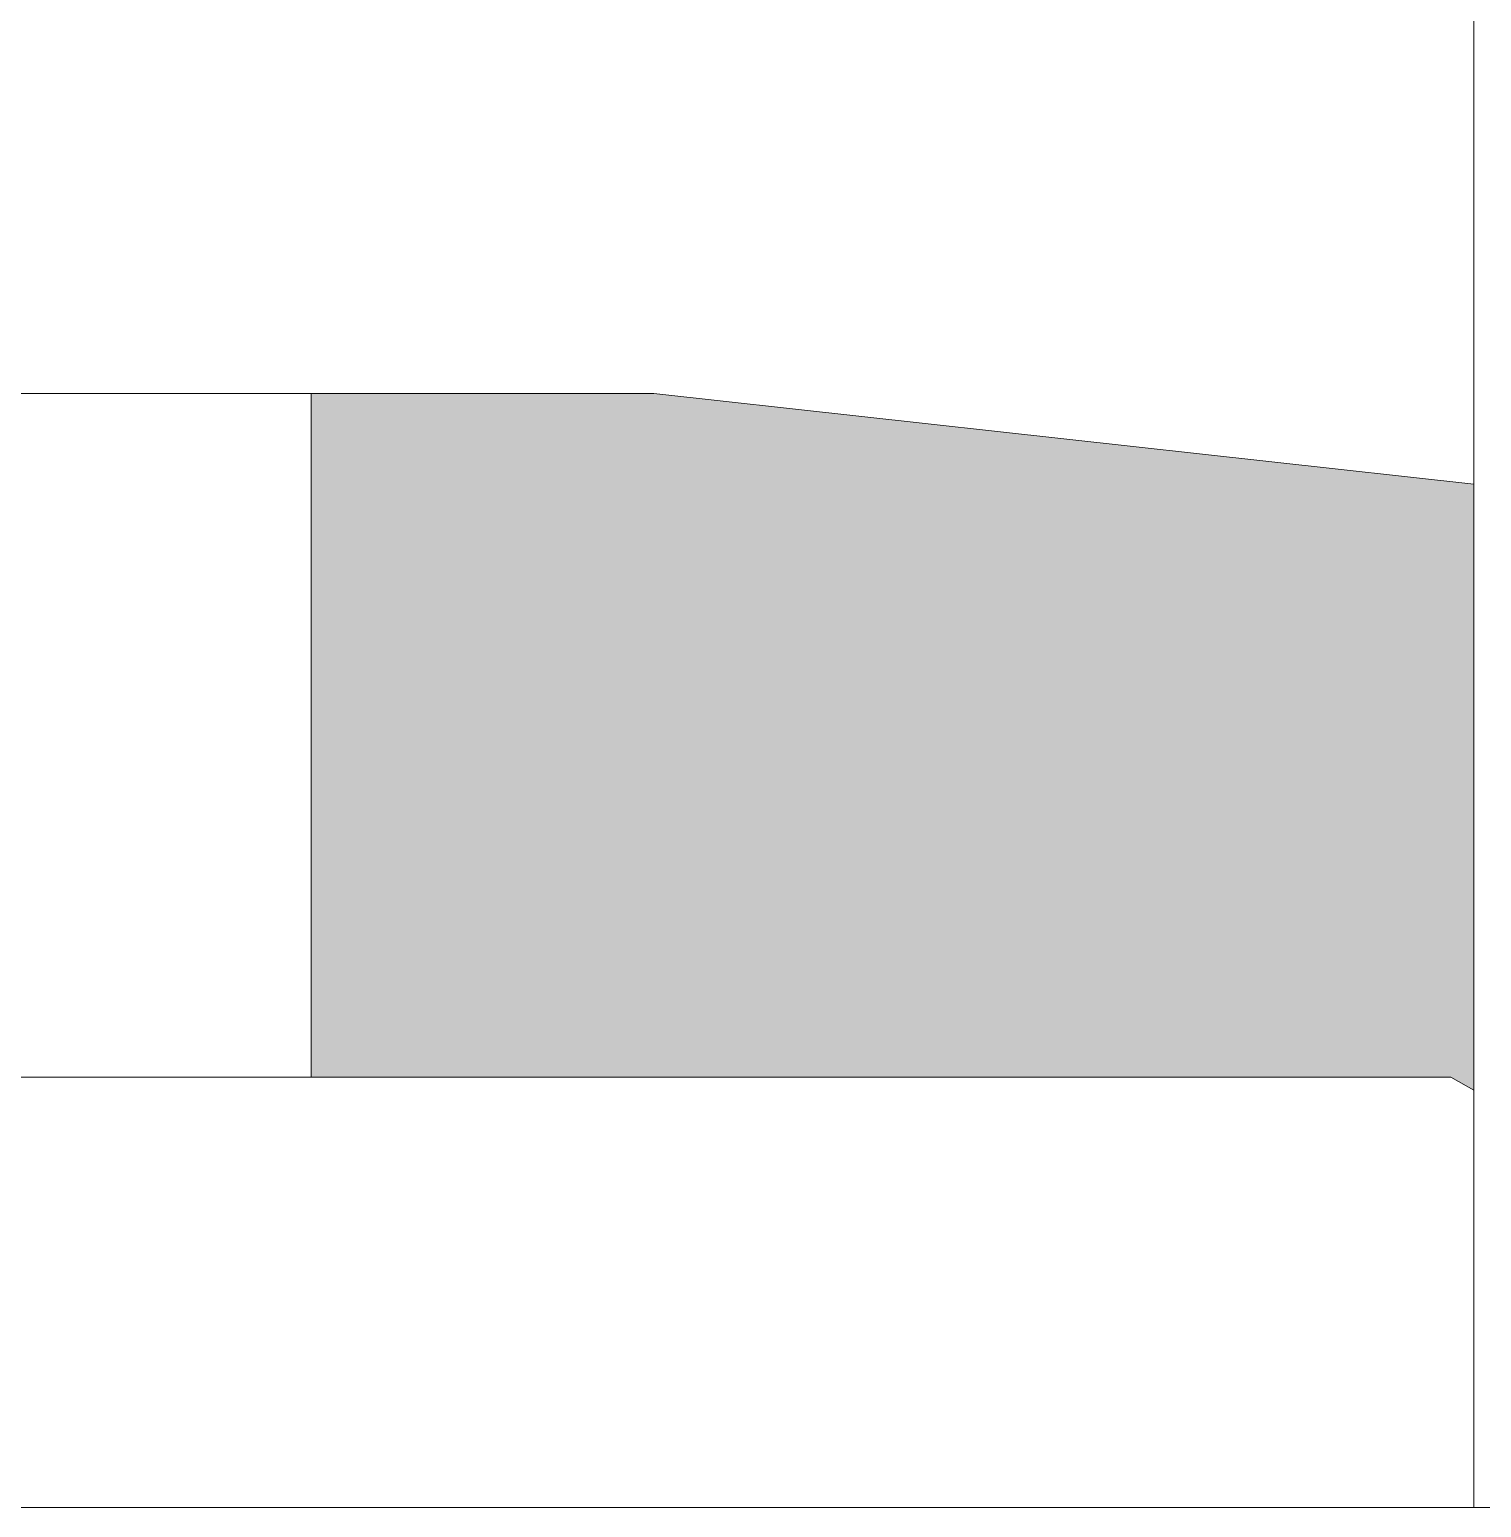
# Model space of a CAD drawing. Extents: x 65572 to 72871, y 30718 to 33858.
# Drawn here: x 65968.46 to 65976.16, y 30850.04 to 30857.88 of the extents above; entities that cross this region are included whole.
import ezdxf

# ---------------------------------------------------------------- set-up
doc = ezdxf.new("R2010")
doc.units = 0
doc.header["$LTSCALE"] = 0.5
doc.header["$MEASUREMENT"] = 0
doc.layers.get('0').update_dxf_attribs({"color": 20, "linetype": 'CONTINUOUS'})
for name, color, linetype, lineweight in [('Annotations', 40, 'CONTINUOUS', 5), ('Hatches', 8, 'CONTINUOUS', 5), ('Layout', 154, 'CONTINUOUS', 5)]:
    doc.layers.add(name, color=color, linetype=linetype, lineweight=lineweight)
doc.styles.get("Standard").update_dxf_attribs({"font": 'arial.ttf'})
doc.dimstyles.new('ARCH', dxfattribs={"dimscale": 96, "dimtxt": 0.0625, "dimasz": 0.0625, "dimexe": 0.04, "dimexo": 0.09375, "dimgap": 0.03125, "dimtad": 1, "dimdec": 0, "dimrnd": 0.0625, "dimzin": 3, "dimdsep": 46, "dimlunit": 4, "dimtxsty": 'Standard', "dimblk1": 'ARCHTICK', "dimblk2": 'ARCHTICK', "dimsah": 1, "dimcen": 0, "dimdle": 0.03125, "dimclrd": 256, "dimclre": 256, "dimclrt": 256, "dimazin": 0, "dimtfac": 1, "dimtdec": 0, "dimtmove": 2, "dimatfit": 3, "dimldrblk": 'OBLIQUE', "dimfxl": 0.3, "dimfxlon": 1, "dimfrac": 2, "dimarcsym": 0})

# ---------------------------------------------------------------- blocks, each defined once
blk = doc.blocks.new('_ArchTick')
at = {"const_width": 0.15}
blk.add_lwpolyline([(-0.5, -0.5), (0.5, 0.5)], dxfattribs=at)

msp = doc.modelspace()

# ---------------------------------------------------------------- hatches: boundary and pattern name
at = {"layer": 'Hatches', "linetype": 'ByBlock', "true_color": 0xa9bbbc}
h = msp.add_hatch(color=253, dxfattribs=at)
h.paths.add_polyline_path([(65969.949156, 30855.946436), (65969.949156, 30852.32), (65975.99468, 30852.32), (65976.116593, 30852.24997), (65976.116593, 30855.465462), (65971.766765, 30855.946436)])
h.paths.add_polyline_path([(65956.476016, 30855.946436), (65956.476016, 30852.32), (65962.521541, 30852.32), (65966.32711, 30852.32), (65966.32711, 30855.946436), (65964.937332, 30855.946436), (65963.73328, 30855.344957), (65958.293625, 30855.946436)])

# ---------------------------------------------------------------- linework, layer by layer
at = {"layer": 'Layout', "linetype": 'ByBlock'}
for p, q in [((65976.116593, 30875.064763), (65976.116593, 30850.037081)), ((65971.766765, 30855.946436), (65964.937332, 30855.946436)), ((65969.949156, 30855.946436), (65969.949156, 30852.32)), ((65976.116593, 30855.465462), (65971.766765, 30855.946436)), ((65975.99468, 30852.32), (65962.521541, 30852.32)), ((65976.116593, 30852.24997), (65975.99468, 30852.32))]:
    msp.add_line(p, q, dxfattribs=at)
for points in [[(65964.714251, 30850.037081), (65984.916269, 30850.037081)], [(65968.449605, 30850.037081), (65968.455429, 30850.037081), (65968.461254, 30850.037081), (65968.467078, 30850.037081), (65968.472903, 30850.037081), (65968.478727, 30850.037081), (65968.484552, 30850.037081), (65968.490376, 30850.037081), (65968.496201, 30850.037081), (65968.502025, 30850.037081), (65968.50785, 30850.037081), (65968.513674, 30850.037081), (65968.519499, 30850.037081), (65968.525323, 30850.037081), (65968.531148, 30850.037081), (65968.536972, 30850.037081), (65968.542797, 30850.037081), (65968.548621, 30850.037081), (65968.554446, 30850.037081), (65968.56027, 30850.037081), (65968.566095, 30850.037081), (65968.571919, 30850.037081), (65968.577744, 30850.037081), (65968.583568, 30850.037081), (65968.589393, 30850.037081), (65968.595217, 30850.037081), (65968.601042, 30850.037081), (65968.606866, 30850.037081), (65968.612691, 30850.037081), (65968.618516, 30850.037081), (65968.62434, 30850.037081), (65968.630165, 30850.037081), (65968.635989, 30850.037081), (65968.641814, 30850.037081), (65968.647638, 30850.037081), (65968.653463, 30850.037081), (65968.659287, 30850.037081), (65968.665112, 30850.037081), (65968.670936, 30850.037081), (65968.676761, 30850.037081), (65968.682585, 30850.037081), (65968.68841, 30850.037081), (65968.694234, 30850.037081), (65968.700059, 30850.037081), (65968.705883, 30850.037081), (65968.711708, 30850.037081), (65968.717532, 30850.037081), (65968.723357, 30850.037081), (65968.729181, 30850.037081), (65968.735006, 30850.037081), (65968.74083, 30850.037081), (65968.746655, 30850.037081), (65968.752479, 30850.037081), (65968.758304, 30850.037081), (65968.764128, 30850.037081), (65968.769953, 30850.037081), (65968.775777, 30850.037081), (65968.781602, 30850.037081), (65968.787426, 30850.037081), (65968.793251, 30850.037081), (65968.799075, 30850.037081), (65968.8049, 30850.037081), (65968.810724, 30850.037081), (65968.816549, 30850.037081), (65968.822373, 30850.037081), (65968.828198, 30850.037081), (65968.834022, 30850.037081), (65968.839847, 30850.037081), (65968.845671, 30850.037081), (65968.851496, 30850.037081), (65968.85732, 30850.037081), (65968.863145, 30850.037081), (65968.868969, 30850.037081), (65968.874794, 30850.037081), (65968.880618, 30850.037081), (65968.886443, 30850.037081), (65968.892267, 30850.037081), (65968.898092, 30850.037081), (65968.903917, 30850.037081), (65968.909741, 30850.037081), (65968.915566, 30850.037081), (65968.92139, 30850.037081), (65968.927215, 30850.037081), (65968.933039, 30850.037081), (65968.938864, 30850.037081), (65968.944688, 30850.037081), (65968.950513, 30850.037081), (65968.956337, 30850.037081), (65968.962162, 30850.037081), (65968.967986, 30850.037081), (65968.973811, 30850.037081), (65968.979635, 30850.037081), (65968.98546, 30850.037081), (65968.991284, 30850.037081), (65968.997109, 30850.037081), (65969.002933, 30850.037081), (65969.008758, 30850.037081), (65969.014582, 30850.037081), (65969.020407, 30850.037081), (65969.026231, 30850.037081), (65969.032056, 30850.037081), (65969.03788, 30850.037081), (65969.043705, 30850.037081), (65969.049529, 30850.037081), (65969.055354, 30850.037081), (65969.061178, 30850.037081), (65969.067003, 30850.037081), (65969.072827, 30850.037081), (65969.078652, 30850.037081), (65969.084476, 30850.037081), (65969.090301, 30850.037081), (65969.096125, 30850.037081), (65969.10195, 30850.037081), (65969.107774, 30850.037081), (65969.113599, 30850.037081), (65969.119423, 30850.037081), (65969.125248, 30850.037081), (65969.131072, 30850.037081), (65969.136897, 30850.037081), (65969.142721, 30850.037081), (65969.148546, 30850.037081), (65969.15437, 30850.037081), (65969.160195, 30850.037081), (65969.166019, 30850.037081), (65969.171844, 30850.037081), (65969.177668, 30850.037081), (65969.183493, 30850.037081), (65969.189317, 30850.037081), (65969.195142, 30850.037081), (65969.200967, 30850.037081), (65969.206791, 30850.037081), (65969.212616, 30850.037081), (65969.21844, 30850.037081), (65969.224265, 30850.037081), (65969.230089, 30850.037081), (65969.235914, 30850.037081), (65969.241738, 30850.037081), (65969.247563, 30850.037081), (65969.253387, 30850.037081), (65969.259212, 30850.037081), (65969.265036, 30850.037081), (65969.270861, 30850.037081), (65969.276685, 30850.037081), (65969.28251, 30850.037081), (65969.288334, 30850.037081), (65969.294159, 30850.037081), (65969.299983, 30850.037081), (65969.305808, 30850.037081), (65969.311632, 30850.037081), (65969.317457, 30850.037081), (65969.323281, 30850.037081), (65969.329106, 30850.037081), (65969.33493, 30850.037081), (65969.340755, 30850.037081), (65969.346579, 30850.037081), (65969.352404, 30850.037081), (65969.358228, 30850.037081), (65969.364053, 30850.037081), (65969.369877, 30850.037081), (65969.375702, 30850.037081), (65969.381526, 30850.037081), (65969.387351, 30850.037081), (65969.393175, 30850.037081), (65969.399, 30850.037081), (65969.404824, 30850.037081), (65969.410649, 30850.037081), (65969.416473, 30850.037081), (65969.422298, 30850.037081), (65969.428122, 30850.037081), (65969.433947, 30850.037081), (65969.439771, 30850.037081), (65969.445596, 30850.037081), (65969.45142, 30850.037081), (65969.457245, 30850.037081), (65969.463069, 30850.037081), (65969.468894, 30850.037081), (65969.474718, 30850.037081), (65969.480543, 30850.037081), (65969.486368, 30850.037081), (65969.492192, 30850.037081), (65969.498017, 30850.037081), (65969.503841, 30850.037081), (65969.509666, 30850.037081), (65969.51549, 30850.037081), (65969.521315, 30850.037081), (65969.527139, 30850.037081), (65969.532964, 30850.037081), (65969.538788, 30850.037081), (65969.544613, 30850.037081), (65969.550437, 30850.037081), (65969.556262, 30850.037081), (65969.562086, 30850.037081), (65969.567911, 30850.037081), (65969.573735, 30850.037081), (65969.57956, 30850.037081), (65969.585384, 30850.037081), (65969.591209, 30850.037081), (65969.597033, 30850.037081), (65969.602858, 30850.037081), (65969.608682, 30850.037081), (65969.614507, 30850.037081), (65969.620331, 30850.037081), (65969.626156, 30850.037081), (65969.63198, 30850.037081), (65969.637805, 30850.037081), (65969.643629, 30850.037081), (65969.649454, 30850.037081), (65969.655278, 30850.037081), (65969.661103, 30850.037081), (65969.666927, 30850.037081), (65969.672752, 30850.037081), (65969.678576, 30850.037081), (65969.684401, 30850.037081), (65969.690225, 30850.037081), (65969.69605, 30850.037081), (65969.701874, 30850.037081), (65969.707699, 30850.037081), (65969.713523, 30850.037081), (65969.719348, 30850.037081), (65969.725172, 30850.037081), (65969.730997, 30850.037081), (65969.736821, 30850.037081), (65969.742646, 30850.037081), (65969.74847, 30850.037081), (65969.754295, 30850.037081), (65969.760119, 30850.037081), (65969.765944, 30850.037081), (65969.771769, 30850.037081), (65969.777593, 30850.037081), (65969.783418, 30850.037081), (65969.789242, 30850.037081), (65969.795067, 30850.037081), (65969.800891, 30850.037081), (65969.806716, 30850.037081), (65969.81254, 30850.037081), (65969.818365, 30850.037081), (65969.824189, 30850.037081), (65969.830014, 30850.037081), (65969.835838, 30850.037081), (65969.841663, 30850.037081), (65969.847487, 30850.037081), (65969.853312, 30850.037081), (65969.859268, 30850.037081), (65969.8654, 30850.037081), (65969.871532, 30850.037081), (65969.877664, 30850.037081), (65969.883796, 30850.037081), (65969.889928, 30850.037081), (65969.89606, 30850.037081), (65969.902192, 30850.037081), (65969.908324, 30850.037081), (65969.914456, 30850.037081), (65969.920588, 30850.037081), (65969.92672, 30850.037081), (65969.932852, 30850.037081), (65969.938984, 30850.037081), (65969.945116, 30850.037081), (65969.951248, 30850.037081), (65969.95738, 30850.037081), (65969.963512, 30850.037081), (65969.969644, 30850.037081), (65969.975776, 30850.037081), (65969.981908, 30850.037081), (65969.98804, 30850.037081), (65969.994172, 30850.037081), (65970.000304, 30850.037081), (65970.006436, 30850.037081), (65970.012568, 30850.037081), (65970.0187, 30850.037081), (65970.024832, 30850.037081), (65970.030964, 30850.037081), (65970.037096, 30850.037081), (65970.043228, 30850.037081), (65970.04936, 30850.037081), (65970.055492, 30850.037081), (65970.061624, 30850.037081), (65970.067756, 30850.037081), (65970.073888, 30850.037081), (65970.08002, 30850.037081), (65970.086152, 30850.037081), (65970.092284, 30850.037081), (65970.098416, 30850.037081), (65970.104548, 30850.037081), (65970.11068, 30850.037081), (65970.116812, 30850.037081), (65970.122944, 30850.037081), (65970.129076, 30850.037081), (65970.135208, 30850.037081), (65970.14134, 30850.037081), (65970.147472, 30850.037081), (65970.153604, 30850.037081), (65970.159736, 30850.037081), (65970.165868, 30850.037081), (65970.172, 30850.037081), (65970.178132, 30850.037081), (65970.184264, 30850.037081), (65970.190396, 30850.037081), (65970.196528, 30850.037081), (65970.20266, 30850.037081), (65970.208792, 30850.037081), (65970.214924, 30850.037081), (65970.221056, 30850.037081), (65970.227188, 30850.037081), (65970.23332, 30850.037081), (65970.239452, 30850.037081), (65970.245584, 30850.037081), (65970.251716, 30850.037081), (65970.257848, 30850.037081), (65970.26398, 30850.037081), (65970.270112, 30850.037081), (65970.276244, 30850.037081), (65970.282376, 30850.037081), (65970.288507, 30850.037081), (65970.294639, 30850.037081), (65970.300771, 30850.037081), (65970.306903, 30850.037081), (65970.313035, 30850.037081), (65970.319167, 30850.037081), (65970.325299, 30850.037081), (65970.331431, 30850.037081), (65970.337563, 30850.037081), (65970.343695, 30850.037081), (65970.349827, 30850.037081), (65970.355959, 30850.037081), (65970.362091, 30850.037081), (65970.368223, 30850.037081), (65970.374355, 30850.037081), (65970.380487, 30850.037081), (65970.386619, 30850.037081), (65970.392751, 30850.037081), (65970.398883, 30850.037081), (65970.405015, 30850.037081), (65970.411147, 30850.037081), (65970.417279, 30850.037081), (65970.423411, 30850.037081), (65970.429543, 30850.037081), (65970.435675, 30850.037081), (65970.441807, 30850.037081), (65970.447939, 30850.037081), (65970.454071, 30850.037081), (65970.460203, 30850.037081), (65970.466335, 30850.037081), (65970.472467, 30850.037081), (65970.478599, 30850.037081), (65970.484731, 30850.037081), (65970.490863, 30850.037081), (65970.496995, 30850.037081), (65970.503127, 30850.037081), (65970.509259, 30850.037081), (65970.515391, 30850.037081), (65970.521523, 30850.037081), (65970.527655, 30850.037081), (65970.533787, 30850.037081), (65970.539919, 30850.037081), (65970.546051, 30850.037081), (65970.552183, 30850.037081), (65970.558315, 30850.037081), (65970.564447, 30850.037081), (65970.570579, 30850.037081), (65970.576711, 30850.037081), (65970.582843, 30850.037081), (65970.588975, 30850.037081), (65970.595107, 30850.037081), (65970.601239, 30850.037081), (65970.607371, 30850.037081), (65970.613503, 30850.037081), (65970.619635, 30850.037081), (65970.625767, 30850.037081), (65970.631899, 30850.037081), (65970.638031, 30850.037081), (65970.644163, 30850.037081), (65970.650295, 30850.037081), (65970.656427, 30850.037081), (65970.662559, 30850.037081), (65970.668691, 30850.037081), (65970.674823, 30850.037081), (65970.680955, 30850.037081), (65970.687087, 30850.037081), (65970.693219, 30850.037081), (65970.699351, 30850.037081), (65970.705483, 30850.037081), (65970.711615, 30850.037081), (65970.717747, 30850.037081), (65970.723879, 30850.037081), (65970.730011, 30850.037081), (65970.736143, 30850.037081), (65970.742275, 30850.037081), (65970.748407, 30850.037081), (65970.754539, 30850.037081), (65970.760671, 30850.037081), (65970.766803, 30850.037081), (65970.772935, 30850.037081), (65970.779067, 30850.037081), (65970.785199, 30850.037081), (65970.791331, 30850.037081), (65970.797463, 30850.037081), (65970.803595, 30850.037081), (65970.809727, 30850.037081), (65970.815859, 30850.037081), (65970.821991, 30850.037081), (65970.828123, 30850.037081), (65970.834255, 30850.037081), (65970.840387, 30850.037081), (65970.846519, 30850.037081), (65970.852651, 30850.037081), (65970.858783, 30850.037081), (65970.864915, 30850.037081), (65970.871047, 30850.037081), (65970.877179, 30850.037081), (65970.883311, 30850.037081), (65970.889443, 30850.037081), (65970.895575, 30850.037081), (65970.901707, 30850.037081), (65970.907839, 30850.037081), (65970.913971, 30850.037081), (65970.920103, 30850.037081), (65970.926235, 30850.037081), (65970.932367, 30850.037081), (65970.938499, 30850.037081), (65970.944631, 30850.037081), (65970.950763, 30850.037081), (65970.956895, 30850.037081), (65970.963027, 30850.037081), (65970.969159, 30850.037081), (65970.975291, 30850.037081), (65970.981423, 30850.037081), (65970.987555, 30850.037081), (65970.993687, 30850.037081), (65970.999819, 30850.037081), (65971.005951, 30850.037081), (65971.012083, 30850.037081), (65971.018215, 30850.037081), (65971.024347, 30850.037081), (65971.030479, 30850.037081), (65971.036611, 30850.037081), (65971.042743, 30850.037081), (65971.048875, 30850.037081), (65971.055007, 30850.037081), (65971.061139, 30850.037081), (65971.067271, 30850.037081), (65971.073403, 30850.037081), (65971.079535, 30850.037081), (65971.085667, 30850.037081), (65971.091799, 30850.037081), (65971.097931, 30850.037081), (65971.104063, 30850.037081), (65971.110195, 30850.037081), (65971.116327, 30850.037081), (65971.122459, 30850.037081), (65971.128591, 30850.037081), (65971.134723, 30850.037081), (65971.140855, 30850.037081), (65971.146987, 30850.037081), (65971.153119, 30850.037081), (65971.159251, 30850.037081), (65971.165383, 30850.037081), (65971.171515, 30850.037081), (65971.177647, 30850.037081), (65971.183779, 30850.037081), (65971.189911, 30850.037081), (65971.196043, 30850.037081), (65971.202175, 30850.037081), (65971.208307, 30850.037081), (65971.214439, 30850.037081), (65971.220571, 30850.037081), (65971.226703, 30850.037081), (65971.232835, 30850.037081), (65971.238967, 30850.037081), (65971.245099, 30850.037081), (65971.251231, 30850.037081), (65971.257363, 30850.037081), (65971.263495, 30850.037081), (65971.269627, 30850.037081), (65971.275759, 30850.037081), (65971.28189, 30850.037081), (65971.288022, 30850.037081), (65971.294154, 30850.037081), (65971.300286, 30850.037081), (65971.306418, 30850.037081), (65971.31255, 30850.037081), (65971.318682, 30850.037081), (65971.324814, 30850.037081), (65971.330946, 30850.037081), (65971.337078, 30850.037081), (65971.34321, 30850.037081), (65971.349342, 30850.037081), (65971.355474, 30850.037081), (65971.361606, 30850.037081), (65971.367738, 30850.037081), (65971.37387, 30850.037081), (65971.380002, 30850.037081), (65971.386134, 30850.037081), (65971.392266, 30850.037081), (65971.398398, 30850.037081), (65971.40453, 30850.037081), (65971.410662, 30850.037081), (65971.416794, 30850.037081), (65971.422926, 30850.037081), (65971.429058, 30850.037081), (65971.43519, 30850.037081), (65971.441322, 30850.037081), (65971.447454, 30850.037081), (65971.453586, 30850.037081), (65971.459718, 30850.037081), (65971.46585, 30850.037081), (65971.471982, 30850.037081), (65971.478114, 30850.037081), (65971.484246, 30850.037081), (65971.490378, 30850.037081), (65971.49651, 30850.037081), (65971.502642, 30850.037081), (65971.508774, 30850.037081), (65971.514906, 30850.037081), (65971.521038, 30850.037081), (65971.52717, 30850.037081), (65971.533302, 30850.037081), (65971.539434, 30850.037081), (65971.545566, 30850.037081), (65971.551698, 30850.037081), (65971.55783, 30850.037081), (65971.563962, 30850.037081), (65971.570094, 30850.037081), (65971.576226, 30850.037081), (65971.582358, 30850.037081), (65971.58849, 30850.037081), (65971.594622, 30850.037081), (65971.600754, 30850.037081), (65971.606886, 30850.037081), (65971.613018, 30850.037081), (65971.61915, 30850.037081), (65971.625282, 30850.037081), (65971.631414, 30850.037081), (65971.637546, 30850.037081), (65971.643678, 30850.037081), (65971.64981, 30850.037081), (65971.655942, 30850.037081), (65971.662074, 30850.037081), (65971.668206, 30850.037081), (65971.674338, 30850.037081), (65971.68047, 30850.037081), (65971.686602, 30850.037081), (65971.692734, 30850.037081), (65971.698866, 30850.037081), (65971.704998, 30850.037081), (65971.71113, 30850.037081), (65971.717262, 30850.037081), (65971.723394, 30850.037081), (65971.729526, 30850.037081), (65971.735658, 30850.037081), (65971.74179, 30850.037081), (65971.747922, 30850.037081), (65971.754054, 30850.037081), (65971.760186, 30850.037081), (65971.766318, 30850.037081), (65971.77245, 30850.037081), (65971.778582, 30850.037081), (65971.784714, 30850.037081), (65971.790846, 30850.037081), (65971.796978, 30850.037081), (65971.80311, 30850.037081), (65971.809242, 30850.037081), (65971.815374, 30850.037081), (65971.821506, 30850.037081), (65971.827638, 30850.037081), (65971.83377, 30850.037081), (65971.839902, 30850.037081), (65971.846034, 30850.037081), (65971.852166, 30850.037081), (65971.858298, 30850.037081), (65971.86443, 30850.037081), (65971.870562, 30850.037081), (65971.876694, 30850.037081), (65971.882826, 30850.037081), (65971.888958, 30850.037081), (65971.89509, 30850.037081), (65971.901222, 30850.037081), (65971.907354, 30850.037081), (65971.913486, 30850.037081), (65971.919618, 30850.037081), (65971.92575, 30850.037081), (65971.931882, 30850.037081), (65971.938014, 30850.037081), (65971.944146, 30850.037081), (65971.950278, 30850.037081), (65971.95641, 30850.037081), (65971.962542, 30850.037081), (65971.968674, 30850.037081), (65971.974806, 30850.037081), (65971.980938, 30850.037081), (65971.98707, 30850.037081), (65971.993202, 30850.037081), (65971.999334, 30850.037081), (65972.005466, 30850.037081), (65972.011598, 30850.037081), (65972.01773, 30850.037081), (65972.023862, 30850.037081), (65972.029994, 30850.037081), (65972.036126, 30850.037081), (65972.042258, 30850.037081), (65972.04839, 30850.037081), (65972.054522, 30850.037081), (65972.060654, 30850.037081), (65972.066786, 30850.037081), (65972.072918, 30850.037081), (65972.07905, 30850.037081), (65972.085182, 30850.037081), (65972.091314, 30850.037081), (65972.097446, 30850.037081), (65972.103578, 30850.037081), (65972.10971, 30850.037081), (65972.115842, 30850.037081), (65972.121974, 30850.037081), (65972.128106, 30850.037081), (65972.134238, 30850.037081), (65972.14037, 30850.037081), (65972.146502, 30850.037081), (65972.152634, 30850.037081), (65972.158766, 30850.037081), (65972.164898, 30850.037081), (65972.17103, 30850.037081), (65972.177162, 30850.037081), (65972.183294, 30850.037081), (65972.189426, 30850.037081), (65972.195558, 30850.037081), (65972.20169, 30850.037081), (65972.207822, 30850.037081), (65972.213954, 30850.037081), (65972.220086, 30850.037081), (65972.226218, 30850.037081), (65972.23235, 30850.037081), (65972.238482, 30850.037081), (65972.244614, 30850.037081), (65972.250746, 30850.037081), (65972.256878, 30850.037081), (65972.26301, 30850.037081), (65972.269142, 30850.037081), (65972.275273, 30850.037081), (65972.281405, 30850.037081), (65972.287537, 30850.037081), (65972.293669, 30850.037081), (65972.299801, 30850.037081), (65972.305933, 30850.037081), (65972.312065, 30850.037081), (65972.318197, 30850.037081), (65972.324329, 30850.037081), (65972.330461, 30850.037081), (65972.336593, 30850.037081), (65972.342725, 30850.037081), (65972.348857, 30850.037081), (65972.354989, 30850.037081), (65972.361121, 30850.037081), (65972.367253, 30850.037081), (65972.373385, 30850.037081), (65972.379517, 30850.037081), (65972.385649, 30850.037081), (65972.391781, 30850.037081), (65972.397913, 30850.037081), (65972.404045, 30850.037081), (65972.410177, 30850.037081), (65972.416309, 30850.037081), (65972.422441, 30850.037081), (65972.428573, 30850.037081), (65972.434705, 30850.037081), (65972.440837, 30850.037081), (65972.446969, 30850.037081), (65972.453101, 30850.037081), (65972.459233, 30850.037081), (65972.465365, 30850.037081), (65972.471497, 30850.037081), (65972.477629, 30850.037081), (65972.483761, 30850.037081), (65972.489893, 30850.037081), (65972.496025, 30850.037081), (65972.502157, 30850.037081), (65972.508289, 30850.037081), (65972.514421, 30850.037081), (65972.520553, 30850.037081), (65972.526685, 30850.037081), (65972.532817, 30850.037081), (65972.538949, 30850.037081), (65972.545081, 30850.037081), (65972.551213, 30850.037081), (65972.557345, 30850.037081), (65972.563477, 30850.037081), (65972.569609, 30850.037081), (65972.575741, 30850.037081), (65972.581873, 30850.037081), (65972.588005, 30850.037081), (65972.594137, 30850.037081), (65972.600269, 30850.037081), (65972.606401, 30850.037081), (65972.612533, 30850.037081), (65972.618665, 30850.037081), (65972.624797, 30850.037081), (65972.630929, 30850.037081), (65972.637061, 30850.037081), (65972.643193, 30850.037081), (65972.649325, 30850.037081), (65972.655457, 30850.037081), (65972.661589, 30850.037081), (65972.667721, 30850.037081), (65972.673853, 30850.037081), (65972.679985, 30850.037081), (65972.686117, 30850.037081), (65972.692249, 30850.037081), (65972.698381, 30850.037081), (65972.704513, 30850.037081), (65972.710645, 30850.037081), (65972.716777, 30850.037081), (65972.722909, 30850.037081), (65972.729041, 30850.037081), (65972.735173, 30850.037081), (65972.741305, 30850.037081), (65972.747437, 30850.037081), (65972.753569, 30850.037081), (65972.759701, 30850.037081), (65972.765833, 30850.037081), (65972.771965, 30850.037081), (65972.778097, 30850.037081), (65972.784229, 30850.037081), (65972.790361, 30850.037081), (65972.796493, 30850.037081), (65972.802625, 30850.037081), (65972.808757, 30850.037081), (65972.814889, 30850.037081), (65972.821021, 30850.037081), (65972.827153, 30850.037081), (65972.833285, 30850.037081), (65972.839417, 30850.037081), (65972.845549, 30850.037081), (65972.851681, 30850.037081), (65972.857813, 30850.037081), (65972.863945, 30850.037081), (65972.870077, 30850.037081), (65972.876209, 30850.037081), (65972.882341, 30850.037081), (65972.888473, 30850.037081), (65972.894605, 30850.037081), (65972.900737, 30850.037081), (65972.906869, 30850.037081), (65972.913001, 30850.037081), (65972.919133, 30850.037081), (65972.925265, 30850.037081), (65972.931397, 30850.037081), (65972.937529, 30850.037081), (65972.943661, 30850.037081), (65972.949793, 30850.037081), (65972.955925, 30850.037081), (65972.962057, 30850.037081), (65972.968189, 30850.037081), (65972.974321, 30850.037081), (65972.980453, 30850.037081), (65972.986585, 30850.037081), (65972.992717, 30850.037081), (65972.998849, 30850.037081), (65973.004981, 30850.037081), (65973.011113, 30850.037081), (65973.017245, 30850.037081), (65973.023377, 30850.037081), (65973.029509, 30850.037081), (65973.035641, 30850.037081), (65973.041773, 30850.037081), (65973.047905, 30850.037081), (65973.054037, 30850.037081), (65973.060169, 30850.037081), (65973.066301, 30850.037081), (65973.072433, 30850.037081), (65973.078565, 30850.037081), (65973.084697, 30850.037081), (65973.090829, 30850.037081), (65973.096961, 30850.037081), (65973.103093, 30850.037081), (65973.109225, 30850.037081), (65973.115357, 30850.037081), (65973.121489, 30850.037081), (65973.127621, 30850.037081), (65973.133753, 30850.037081), (65973.139885, 30850.037081), (65973.146017, 30850.037081), (65973.152149, 30850.037081), (65973.158281, 30850.037081), (65973.164413, 30850.037081), (65973.170545, 30850.037081), (65973.176677, 30850.037081), (65973.182809, 30850.037081), (65973.188941, 30850.037081), (65973.195073, 30850.037081), (65973.201205, 30850.037081), (65973.207337, 30850.037081), (65973.213469, 30850.037081), (65973.219601, 30850.037081), (65973.225733, 30850.037081), (65973.231865, 30850.037081), (65973.237997, 30850.037081), (65973.244129, 30850.037081), (65973.250261, 30850.037081), (65973.256393, 30850.037081), (65973.262525, 30850.037081), (65973.268656, 30850.037081), (65973.274788, 30850.037081), (65973.28092, 30850.037081), (65973.287052, 30850.037081), (65973.293184, 30850.037081), (65973.299316, 30850.037081), (65973.305448, 30850.037081), (65973.31158, 30850.037081), (65973.317712, 30850.037081), (65973.323844, 30850.037081), (65973.329976, 30850.037081), (65973.336108, 30850.037081), (65973.34224, 30850.037081), (65973.348372, 30850.037081), (65973.354504, 30850.037081), (65973.360636, 30850.037081), (65973.366768, 30850.037081), (65973.3729, 30850.037081), (65973.379032, 30850.037081), (65973.385164, 30850.037081), (65973.391296, 30850.037081), (65973.397428, 30850.037081), (65973.40356, 30850.037081), (65973.409692, 30850.037081), (65973.415824, 30850.037081), (65973.421956, 30850.037081), (65973.428088, 30850.037081), (65973.43422, 30850.037081), (65973.440352, 30850.037081), (65973.446484, 30850.037081), (65973.452616, 30850.037081), (65973.458748, 30850.037081), (65973.46488, 30850.037081), (65973.471012, 30850.037081), (65973.477144, 30850.037081), (65973.483276, 30850.037081), (65973.489408, 30850.037081), (65973.49554, 30850.037081), (65973.501672, 30850.037081), (65973.507804, 30850.037081), (65973.513936, 30850.037081), (65973.520068, 30850.037081), (65973.5262, 30850.037081), (65973.532332, 30850.037081), (65973.538464, 30850.037081), (65973.544596, 30850.037081), (65973.550728, 30850.037081), (65973.55686, 30850.037081), (65973.562992, 30850.037081), (65973.569124, 30850.037081), (65973.575256, 30850.037081), (65973.581388, 30850.037081), (65973.58752, 30850.037081), (65973.593652, 30850.037081), (65973.599784, 30850.037081), (65973.605916, 30850.037081), (65973.612048, 30850.037081), (65973.61818, 30850.037081), (65973.624312, 30850.037081), (65973.630444, 30850.037081), (65973.636576, 30850.037081), (65973.642708, 30850.037081), (65973.64884, 30850.037081), (65973.654972, 30850.037081), (65973.661104, 30850.037081), (65973.667236, 30850.037081), (65973.673368, 30850.037081), (65973.6795, 30850.037081), (65973.685632, 30850.037081), (65973.691764, 30850.037081), (65973.697896, 30850.037081), (65973.704028, 30850.037081), (65973.71016, 30850.037081), (65973.716292, 30850.037081), (65973.722424, 30850.037081), (65973.728556, 30850.037081), (65973.734688, 30850.037081), (65973.74082, 30850.037081), (65973.746952, 30850.037081), (65973.753084, 30850.037081), (65973.759216, 30850.037081), (65973.765348, 30850.037081), (65973.77148, 30850.037081), (65973.777612, 30850.037081), (65973.783744, 30850.037081), (65973.789876, 30850.037081), (65973.796008, 30850.037081), (65973.80214, 30850.037081), (65973.808272, 30850.037081), (65973.814404, 30850.037081), (65973.820536, 30850.037081), (65973.826668, 30850.037081), (65973.8328, 30850.037081), (65973.838932, 30850.037081), (65973.845064, 30850.037081), (65973.851196, 30850.037081), (65973.857328, 30850.037081), (65973.86346, 30850.037081), (65973.869592, 30850.037081), (65973.875724, 30850.037081), (65973.881856, 30850.037081), (65973.887988, 30850.037081), (65973.89412, 30850.037081), (65973.900252, 30850.037081), (65973.906384, 30850.037081), (65973.912516, 30850.037081), (65973.918648, 30850.037081), (65973.92478, 30850.037081), (65973.930912, 30850.037081), (65973.937044, 30850.037081), (65973.943176, 30850.037081), (65973.949308, 30850.037081), (65973.95544, 30850.037081), (65973.961572, 30850.037081), (65973.967704, 30850.037081), (65973.973836, 30850.037081), (65973.979968, 30850.037081), (65973.9861, 30850.037081), (65973.992232, 30850.037081), (65973.998364, 30850.037081), (65974.004496, 30850.037081), (65974.010628, 30850.037081), (65974.01676, 30850.037081), (65974.022892, 30850.037081), (65974.029024, 30850.037081), (65974.035156, 30850.037081), (65974.041288, 30850.037081), (65974.04742, 30850.037081), (65974.053552, 30850.037081), (65974.059684, 30850.037081), (65974.065816, 30850.037081), (65974.071948, 30850.037081), (65974.07808, 30850.037081), (65974.084212, 30850.037081), (65974.090344, 30850.037081), (65974.096476, 30850.037081), (65974.102608, 30850.037081), (65974.10874, 30850.037081), (65974.114872, 30850.037081), (65974.121004, 30850.037081), (65974.127136, 30850.037081), (65974.133268, 30850.037081), (65974.1394, 30850.037081), (65974.145532, 30850.037081), (65974.151664, 30850.037081), (65974.157796, 30850.037081), (65974.163928, 30850.037081), (65974.17006, 30850.037081), (65974.176192, 30850.037081), (65974.182324, 30850.037081), (65974.188456, 30850.037081), (65974.194588, 30850.037081), (65974.20072, 30850.037081), (65974.206852, 30850.037081), (65974.212984, 30850.037081), (65974.219116, 30850.037081), (65974.225248, 30850.037081), (65974.23138, 30850.037081), (65974.237512, 30850.037081), (65974.243644, 30850.037081), (65974.249776, 30850.037081), (65974.255908, 30850.037081), (65974.262039, 30850.037081), (65974.268171, 30850.037081), (65974.274303, 30850.037081), (65974.280435, 30850.037081), (65974.286567, 30850.037081), (65974.292699, 30850.037081), (65974.298831, 30850.037081), (65974.304963, 30850.037081), (65974.311095, 30850.037081), (65974.317227, 30850.037081), (65974.323359, 30850.037081), (65974.329491, 30850.037081), (65974.335623, 30850.037081), (65974.341755, 30850.037081), (65974.347887, 30850.037081), (65974.354019, 30850.037081), (65974.360151, 30850.037081), (65974.366283, 30850.037081), (65974.372415, 30850.037081), (65974.378547, 30850.037081), (65974.384679, 30850.037081), (65974.390811, 30850.037081), (65974.396943, 30850.037081), (65974.403075, 30850.037081), (65974.409207, 30850.037081), (65974.415339, 30850.037081), (65974.421471, 30850.037081), (65974.427603, 30850.037081), (65974.433735, 30850.037081), (65974.439867, 30850.037081), (65974.445999, 30850.037081), (65974.452131, 30850.037081), (65974.458263, 30850.037081), (65974.464395, 30850.037081), (65974.470527, 30850.037081), (65974.476659, 30850.037081), (65974.482791, 30850.037081), (65974.488923, 30850.037081), (65974.495055, 30850.037081), (65974.501187, 30850.037081), (65974.507319, 30850.037081), (65974.513451, 30850.037081), (65974.519583, 30850.037081), (65974.525715, 30850.037081), (65974.531847, 30850.037081), (65974.537979, 30850.037081), (65974.544111, 30850.037081), (65974.550243, 30850.037081), (65974.556375, 30850.037081), (65974.562507, 30850.037081), (65974.568639, 30850.037081), (65974.574771, 30850.037081), (65974.580903, 30850.037081), (65974.587035, 30850.037081), (65974.593167, 30850.037081), (65974.599299, 30850.037081), (65974.605431, 30850.037081), (65974.611563, 30850.037081), (65974.617695, 30850.037081), (65974.623827, 30850.037081), (65974.629959, 30850.037081), (65974.636091, 30850.037081), (65974.642223, 30850.037081), (65974.648355, 30850.037081), (65974.654487, 30850.037081), (65974.660619, 30850.037081), (65974.666751, 30850.037081), (65974.672883, 30850.037081), (65974.679015, 30850.037081), (65974.685147, 30850.037081), (65974.691279, 30850.037081), (65974.697411, 30850.037081), (65974.703543, 30850.037081), (65974.709675, 30850.037081), (65974.715807, 30850.037081), (65974.721939, 30850.037081), (65974.728071, 30850.037081), (65974.734203, 30850.037081), (65974.740335, 30850.037081), (65974.746467, 30850.037081), (65974.752599, 30850.037081), (65974.758731, 30850.037081), (65974.764863, 30850.037081), (65974.770995, 30850.037081), (65974.777127, 30850.037081), (65974.783259, 30850.037081), (65974.789391, 30850.037081), (65974.795523, 30850.037081), (65974.801655, 30850.037081), (65974.807787, 30850.037081), (65974.813919, 30850.037081), (65974.820051, 30850.037081), (65974.826183, 30850.037081), (65974.832315, 30850.037081), (65974.838447, 30850.037081), (65974.844579, 30850.037081), (65974.850711, 30850.037081), (65974.856843, 30850.037081), (65974.862975, 30850.037081), (65974.869107, 30850.037081), (65974.875239, 30850.037081), (65974.881371, 30850.037081), (65974.887503, 30850.037081), (65974.893635, 30850.037081), (65974.899767, 30850.037081), (65974.905899, 30850.037081), (65974.912031, 30850.037081), (65974.918163, 30850.037081), (65974.924295, 30850.037081), (65974.930427, 30850.037081), (65974.936559, 30850.037081), (65974.942691, 30850.037081), (65974.948823, 30850.037081), (65974.954955, 30850.037081), (65974.961087, 30850.037081), (65974.967219, 30850.037081), (65974.973351, 30850.037081), (65974.979483, 30850.037081), (65974.985615, 30850.037081), (65974.991747, 30850.037081), (65974.997879, 30850.037081), (65975.004011, 30850.037081), (65975.010143, 30850.037081), (65975.016275, 30850.037081), (65975.022407, 30850.037081), (65975.028539, 30850.037081), (65975.034671, 30850.037081), (65975.040803, 30850.037081), (65975.046935, 30850.037081), (65975.053067, 30850.037081), (65975.059199, 30850.037081), (65975.065331, 30850.037081), (65975.071463, 30850.037081), (65975.077595, 30850.037081), (65975.083727, 30850.037081), (65975.089859, 30850.037081), (65975.095991, 30850.037081), (65975.102123, 30850.037081), (65975.108255, 30850.037081), (65975.114387, 30850.037081), (65975.120519, 30850.037081), (65975.126651, 30850.037081), (65975.132783, 30850.037081), (65975.138915, 30850.037081), (65975.145047, 30850.037081), (65975.151179, 30850.037081), (65975.157311, 30850.037081), (65975.163443, 30850.037081), (65975.169575, 30850.037081), (65975.175707, 30850.037081), (65975.181839, 30850.037081), (65975.187971, 30850.037081), (65975.194103, 30850.037081), (65975.200235, 30850.037081), (65975.206367, 30850.037081), (65975.212499, 30850.037081), (65975.218631, 30850.037081), (65975.224763, 30850.037081), (65975.230895, 30850.037081), (65975.237027, 30850.037081), (65975.243159, 30850.037081), (65975.249291, 30850.037081), (65975.255422, 30850.037081), (65975.261554, 30850.037081), (65975.267686, 30850.037081), (65975.273818, 30850.037081), (65975.27995, 30850.037081), (65975.286082, 30850.037081), (65975.292214, 30850.037081), (65975.298346, 30850.037081), (65975.304478, 30850.037081), (65975.31061, 30850.037081), (65975.316742, 30850.037081), (65975.322874, 30850.037081), (65975.329006, 30850.037081), (65975.335138, 30850.037081), (65975.34127, 30850.037081), (65975.347402, 30850.037081), (65975.353534, 30850.037081), (65975.359666, 30850.037081), (65975.365798, 30850.037081), (65975.37193, 30850.037081), (65975.378062, 30850.037081), (65975.384194, 30850.037081), (65975.390326, 30850.037081), (65975.396458, 30850.037081), (65975.40259, 30850.037081), (65975.408722, 30850.037081), (65975.414854, 30850.037081), (65975.420986, 30850.037081), (65975.427118, 30850.037081), (65975.43325, 30850.037081), (65975.439382, 30850.037081), (65975.445514, 30850.037081), (65975.451646, 30850.037081), (65975.457778, 30850.037081), (65975.46391, 30850.037081), (65975.470042, 30850.037081), (65975.476174, 30850.037081), (65975.482306, 30850.037081), (65975.488438, 30850.037081), (65975.49457, 30850.037081), (65975.500702, 30850.037081), (65975.506834, 30850.037081), (65975.512966, 30850.037081), (65975.519098, 30850.037081), (65975.52523, 30850.037081), (65975.531362, 30850.037081), (65975.537494, 30850.037081), (65975.543626, 30850.037081), (65975.549758, 30850.037081), (65975.55589, 30850.037081), (65975.562022, 30850.037081), (65975.568154, 30850.037081), (65975.574286, 30850.037081), (65975.580418, 30850.037081), (65975.58655, 30850.037081), (65975.592682, 30850.037081), (65975.598814, 30850.037081), (65975.604946, 30850.037081), (65975.611078, 30850.037081), (65975.61721, 30850.037081), (65975.623342, 30850.037081), (65975.629474, 30850.037081), (65975.635606, 30850.037081), (65975.641738, 30850.037081), (65975.64787, 30850.037081), (65975.654002, 30850.037081), (65975.660134, 30850.037081), (65975.666266, 30850.037081), (65975.672398, 30850.037081), (65975.67853, 30850.037081), (65975.684662, 30850.037081), (65975.690794, 30850.037081), (65975.696926, 30850.037081), (65975.703058, 30850.037081), (65975.70919, 30850.037081), (65975.715322, 30850.037081), (65975.721454, 30850.037081), (65975.727586, 30850.037081), (65975.733718, 30850.037081), (65975.73985, 30850.037081), (65975.745982, 30850.037081), (65975.752114, 30850.037081), (65975.758246, 30850.037081), (65975.764378, 30850.037081), (65975.77051, 30850.037081), (65975.776642, 30850.037081), (65975.782774, 30850.037081), (65975.788906, 30850.037081), (65975.795038, 30850.037081), (65975.80117, 30850.037081), (65975.807302, 30850.037081), (65975.813434, 30850.037081), (65975.819566, 30850.037081), (65975.825698, 30850.037081), (65975.83183, 30850.037081), (65975.837962, 30850.037081), (65975.844094, 30850.037081), (65975.850226, 30850.037081), (65975.856358, 30850.037081), (65975.86249, 30850.037081), (65975.868622, 30850.037081), (65975.874754, 30850.037081), (65975.880886, 30850.037081), (65975.887018, 30850.037081), (65975.89315, 30850.037081), (65975.899282, 30850.037081), (65975.905414, 30850.037081), (65975.911546, 30850.037081), (65975.917678, 30850.037081), (65975.92381, 30850.037081), (65975.929942, 30850.037081), (65975.936074, 30850.037081), (65975.942206, 30850.037081), (65975.948338, 30850.037081), (65975.95447, 30850.037081), (65975.960602, 30850.037081), (65975.966734, 30850.037081), (65975.972866, 30850.037081), (65975.978998, 30850.037081), (65975.98513, 30850.037081), (65975.991262, 30850.037081), (65975.997394, 30850.037081), (65976.003526, 30850.037081), (65976.009658, 30850.037081), (65976.01579, 30850.037081), (65976.021922, 30850.037081), (65976.028054, 30850.037081), (65976.034186, 30850.037081), (65976.040318, 30850.037081), (65976.04645, 30850.037081), (65976.052582, 30850.037081), (65976.058714, 30850.037081), (65976.064846, 30850.037081), (65976.070978, 30850.037081), (65976.07711, 30850.037081), (65976.083242, 30850.037081), (65976.089374, 30850.037081), (65976.095506, 30850.037081), (65976.101638, 30850.037081), (65976.10777, 30850.037081), (65976.113902, 30850.037081), (65976.120034, 30850.037081), (65976.126166, 30850.037081), (65976.132298, 30850.037081), (65976.13843, 30850.037081), (65976.144562, 30850.037081), (65976.150694, 30850.037081), (65976.156826, 30850.037081), (65976.162958, 30850.037081)]]:
    msp.add_lwpolyline(points, dxfattribs=at)

# ---------------------------------------------------------------- leaders
at = {"layer": 'Annotations', "linetype": 'ByBlock'}
msp.add_leader([(65936.886538, 30850.348247), (65980.656573, 30917.574618), (65988.929961, 30917.574618)], dimstyle='ARCH', dxfattribs=at)

doc.saveas('drawing.dxf')
